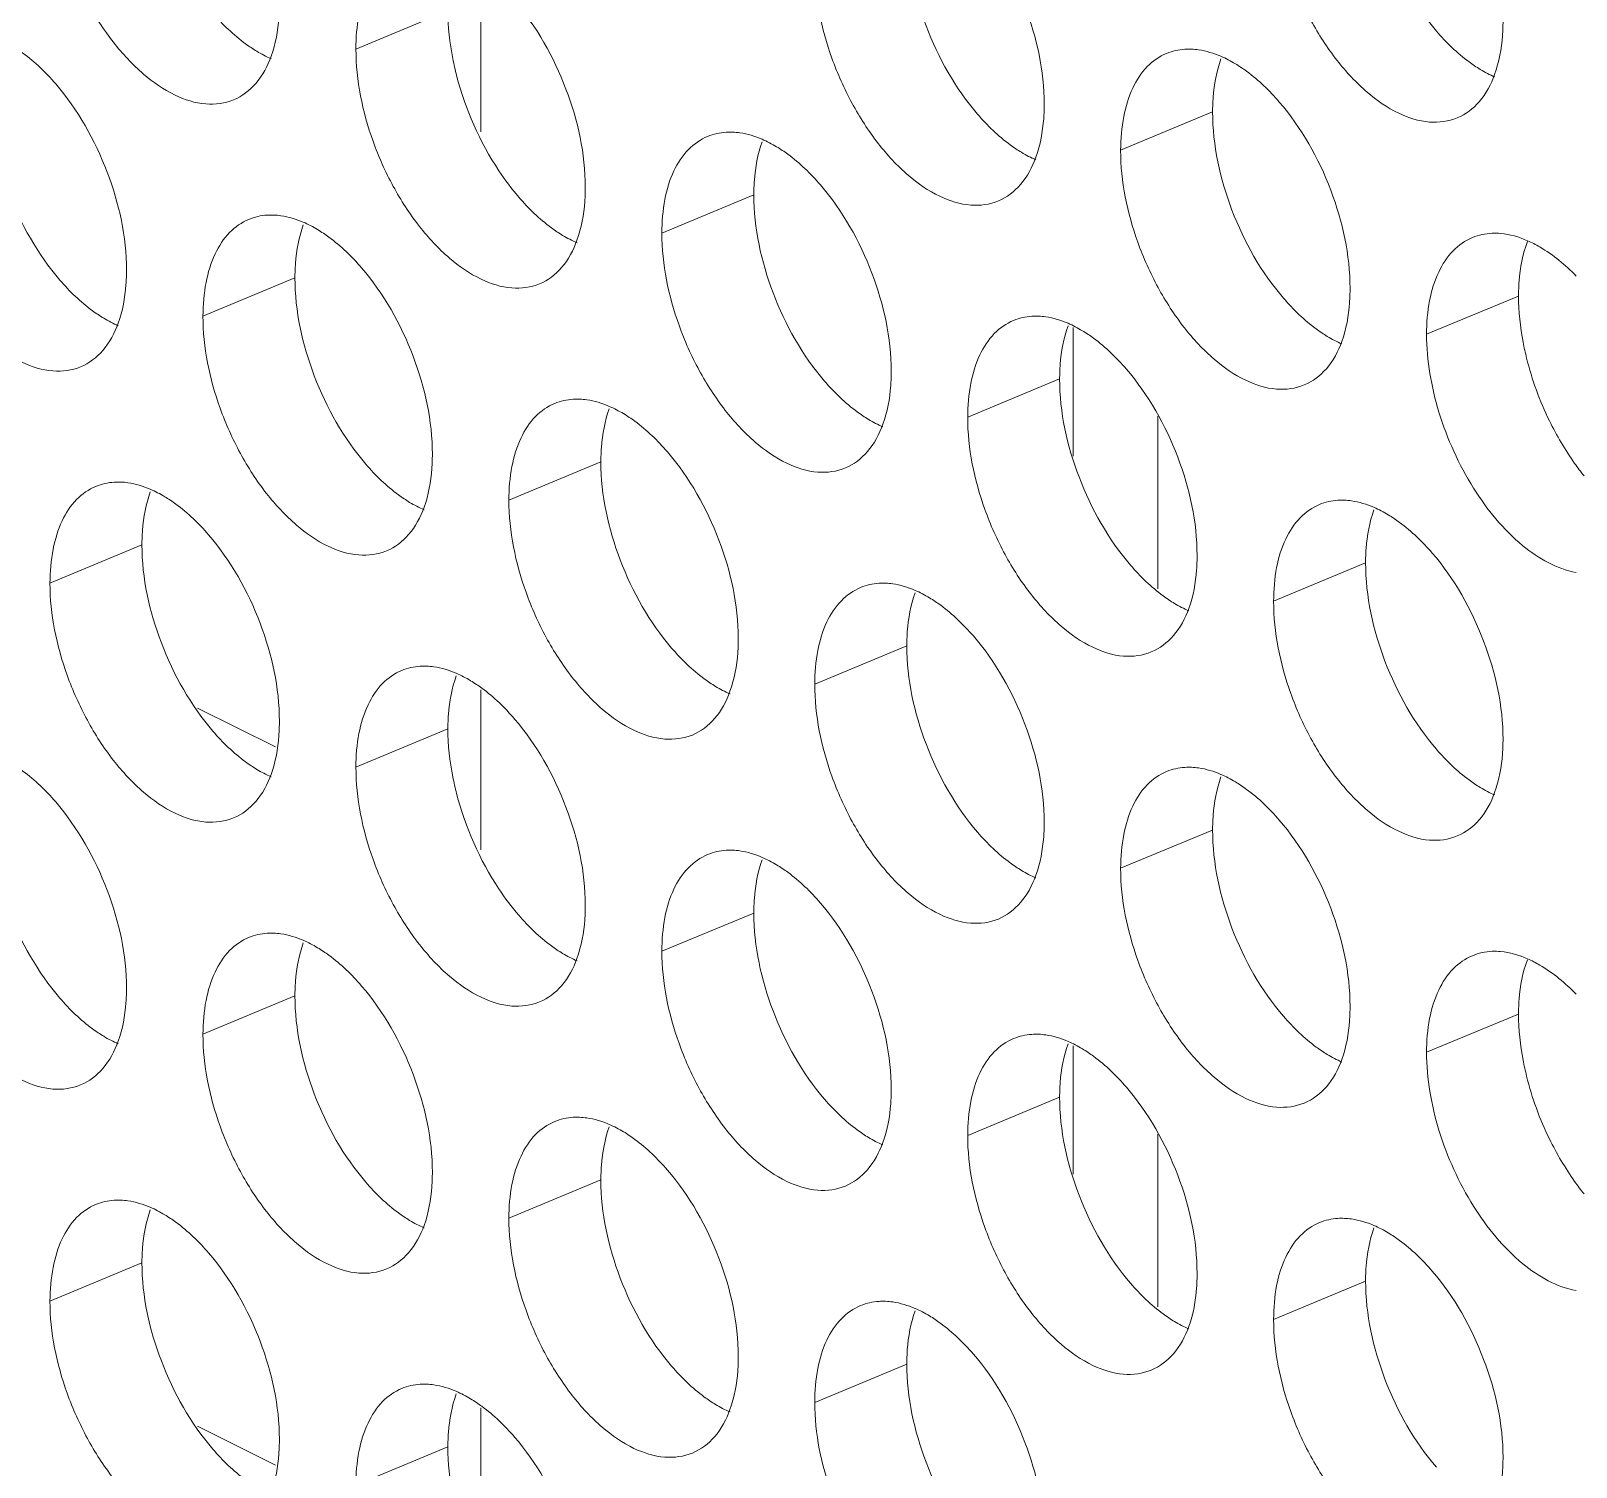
# Model space of a CAD drawing. Header units: millimetres. Extents: x 0 to 2524, y 0 to 1785.
# Drawn here: x 1798.18 to 1808.52, y 850.72 to 860.32 of the extents above; entities that cross this region are included whole.
import ezdxf

# ---------------------------------------------------------------- set-up
doc = ezdxf.new("R2010")
doc.units = ezdxf.units.MM
doc.header["$LTSCALE"] = 0.1
doc.layers.add('标注', color=251, linetype='Continuous', lineweight=9)

msp = doc.modelspace()

# ---------------------------------------------------------------- linework, layer by layer
at = {"layer": '标注'}
for p, q in [((1801.194, 859.65), (1801.194, 860.721)), ((1800.973, 860.459), (1800.358, 860.203)), ((1806.087, 859.783), (1805.472, 859.527)), ((1803.019, 859.228), (1802.404, 858.973)), ((1799.95, 858.674), (1799.335, 858.418)), ((1808.133, 858.552), (1807.518, 858.297)), ((1805.154, 857.483), (1805.154, 858.341)), ((1805.064, 857.998), (1804.449, 857.742)), ((1805.72, 857.749), (1805.72, 856.595)), ((1801.996, 857.444), (1801.381, 857.188)), ((1798.927, 856.889), (1798.312, 856.633)), ((1807.11, 856.768), (1806.495, 856.512)), ((1804.042, 856.213), (1803.426, 855.957)), ((1801.194, 854.85), (1801.194, 855.921)), ((1799.819, 855.538), (1799.299, 855.797)), ((1800.973, 855.659), (1800.358, 855.403)), ((1806.087, 854.983), (1805.472, 854.727)), ((1803.019, 854.428), (1802.404, 854.173)), ((1799.95, 853.874), (1799.335, 853.618)), ((1808.133, 853.752), (1807.518, 853.497)), ((1805.154, 852.683), (1805.154, 853.541)), ((1805.064, 853.198), (1804.449, 852.942)), ((1805.72, 852.949), (1805.72, 851.795)), ((1801.996, 852.644), (1801.381, 852.388)), ((1798.927, 852.089), (1798.312, 851.833)), ((1807.11, 851.968), (1806.495, 851.712)), ((1804.042, 851.413), (1803.426, 851.157)), ((1801.194, 850.05), (1801.194, 851.121)), ((1799.819, 850.738), (1799.299, 850.997)), ((1800.973, 850.859), (1800.358, 850.603))]:
    msp.add_line(p, q, dxfattribs=at)
for centre in [(1810.248, 858.652), (1810.248, 853.852)]:
    msp.add_arc(centre, 2.125, 194.0297, 206.073, dxfattribs=at)
for points, knots in [([(1807.584, 860.323), (1807.435, 860.495), (1807.21, 860.895), (1807.11, 861.345), (1807.11, 861.568)], [0, 0, 0, 0, 0.505546, 1, 1, 1, 1]), ([(1799.54, 859.864), (1799.482, 859.84), (1799.343, 859.822), (1799.131, 859.891), (1798.921, 860.037), (1798.724, 860.25), (1798.553, 860.516), (1798.379, 860.904), (1798.312, 861.225), (1798.312, 861.433)], [0, 0, 0, 0, 0.08419, 0.180629, 0.294901, 0.426206, 0.569756, 0.71848, 1, 1, 1, 1]), ([(1807.723, 859.743), (1807.665, 859.719), (1807.526, 859.701), (1807.314, 859.77), (1807.104, 859.916), (1806.907, 860.129), (1806.735, 860.394), (1806.562, 860.783), (1806.495, 861.103), (1806.495, 861.312)], [0, 0, 0, 0, 0.08419, 0.180629, 0.294901, 0.426206, 0.569756, 0.71848, 1, 1, 1, 1]), ([(1804.487, 861.08), (1804.636, 860.907), (1804.861, 860.507), (1804.961, 860.057), (1804.961, 859.835)], [0, 0, 0, 0, 0.505546, 1, 1, 1, 1]), ([(1804.515, 859.768), (1804.367, 859.941), (1804.141, 860.341), (1804.042, 860.791), (1804.042, 861.013)], [0, 0, 0, 0, 0.505546, 1, 1, 1, 1]), ([(1800.358, 860.203), (1800.358, 860.279), (1800.369, 860.421), (1800.427, 860.614), (1800.524, 860.765), (1800.616, 860.83), (1800.664, 860.85)], [0, 0, 0, 0, 0.300633, 0.564844, 0.793499, 1, 1, 1, 1]), ([(1804.654, 859.188), (1804.596, 859.164), (1804.458, 859.146), (1804.245, 859.215), (1804.035, 859.361), (1803.838, 859.574), (1803.667, 859.84), (1803.493, 860.229), (1803.426, 860.549), (1803.426, 860.757)], [0, 0, 0, 0, 0.08419, 0.180629, 0.294901, 0.426206, 0.569756, 0.71848, 1, 1, 1, 1]), ([(1799.846, 860.511), (1799.846, 860.478), (1799.842, 860.358), (1799.821, 860.238), (1799.791, 860.155)], [0, 0, 0, 0, 0.269025, 1, 1, 1, 1]), ([(1801.031, 860.026), (1801.022, 860.063), (1800.99, 860.205), (1800.973, 860.351), (1800.973, 860.459)], [0, 0, 0, 0, 0.261395, 1, 1, 1, 1]), ([(1801.419, 860.525), (1801.567, 860.353), (1801.792, 859.953), (1801.892, 859.503), (1801.892, 859.28)], [0, 0, 0, 0, 0.505546, 1, 1, 1, 1]), ([(1799.695, 860.188), (1799.669, 860.204), (1799.561, 860.277), (1799.466, 860.368), (1799.401, 860.444)], [0, 0, 0, 0, 0.231736, 1, 1, 1, 1]), ([(1808.029, 860.389), (1808.029, 860.357), (1808.025, 860.237), (1808.003, 860.117), (1807.973, 860.034)], [0, 0, 0, 0, 0.269025, 1, 1, 1, 1]), ([(1807.877, 860.067), (1807.851, 860.083), (1807.743, 860.155), (1807.649, 860.247), (1807.584, 860.323)], [0, 0, 0, 0, 0.231736, 1, 1, 1, 1]), ([(1798.057, 860.226), (1798.082, 860.211), (1798.19, 860.138), (1798.285, 860.047), (1798.35, 859.971)], [0, 0, 0, 0, 0.231736, 1, 1, 1, 1]), ([(1799.791, 860.155), (1799.767, 860.09), (1799.705, 859.971), (1799.596, 859.887), (1799.54, 859.864)], [0, 0, 0, 0, 0.533077, 1, 1, 1, 1]), ([(1801.586, 858.634), (1801.528, 858.61), (1801.389, 858.592), (1801.177, 858.661), (1800.967, 858.807), (1800.77, 859.02), (1800.598, 859.285), (1800.425, 859.674), (1800.358, 859.994), (1800.358, 860.203)], [0, 0, 0, 0, 0.08419, 0.180629, 0.294901, 0.426206, 0.569756, 0.71848, 1, 1, 1, 1]), ([(1805.472, 859.527), (1805.472, 859.603), (1805.484, 859.745), (1805.541, 859.938), (1805.638, 860.089), (1805.731, 860.154), (1805.779, 860.174)], [0, 0, 0, 0, 0.300633, 0.564844, 0.793499, 1, 1, 1, 1]), ([(1805.779, 860.174), (1805.818, 860.19), (1805.874, 860.202), (1805.931, 860.203), (1805.946, 860.202)], [0, 0, 0, 0, 0.741995, 1, 1, 1, 1]), ([(1805.946, 860.202), (1805.962, 860.202), (1806.029, 860.195), (1806.095, 860.175), (1806.143, 860.155)], [0, 0, 0, 0, 0.236225, 1, 1, 1, 1]), ([(1806.087, 859.783), (1806.087, 859.815), (1806.092, 859.935), (1806.113, 860.055), (1806.143, 860.138)], [0, 0, 0, 0, 0.269025, 1, 1, 1, 1]), ([(1806.239, 860.105), (1806.265, 860.089), (1806.373, 860.017), (1806.468, 859.925), (1806.533, 859.849)], [0, 0, 0, 0, 0.231736, 1, 1, 1, 1]), ([(1798.35, 859.971), (1798.498, 859.798), (1798.724, 859.398), (1798.824, 858.948), (1798.824, 858.726)], [0, 0, 0, 0, 0.505546, 1, 1, 1, 1]), ([(1801.447, 859.214), (1801.399, 859.269), (1801.216, 859.515), (1801.089, 859.801), (1801.031, 860.026)], [0, 0, 0, 0, 0.24034, 1, 1, 1, 1]), ([(1807.973, 860.034), (1807.95, 859.968), (1807.888, 859.849), (1807.779, 859.766), (1807.723, 859.743)], [0, 0, 0, 0, 0.533077, 1, 1, 1, 1]), ([(1798.378, 858.659), (1798.23, 858.832), (1798.004, 859.232), (1797.905, 859.682), (1797.905, 859.904)], [0, 0, 0, 0, 0.505546, 1, 1, 1, 1]), ([(1806.533, 859.849), (1806.681, 859.677), (1806.907, 859.277), (1807.006, 858.827), (1807.006, 858.604)], [0, 0, 0, 0, 0.505546, 1, 1, 1, 1]), ([(1804.809, 859.513), (1804.783, 859.528), (1804.675, 859.601), (1804.58, 859.692), (1804.515, 859.768)], [0, 0, 0, 0, 0.231736, 1, 1, 1, 1]), ([(1804.961, 859.835), (1804.961, 859.802), (1804.956, 859.682), (1804.935, 859.562), (1804.905, 859.48)], [0, 0, 0, 0, 0.269025, 1, 1, 1, 1]), ([(1806.561, 858.538), (1806.412, 858.71), (1806.187, 859.11), (1806.087, 859.56), (1806.087, 859.783)], [0, 0, 0, 0, 0.505546, 1, 1, 1, 1]), ([(1798.517, 858.079), (1798.459, 858.055), (1798.321, 858.037), (1798.108, 858.106), (1797.898, 858.253), (1797.701, 858.466), (1797.53, 858.731), (1797.356, 859.12), (1797.289, 859.44), (1797.289, 859.649)], [0, 0, 0, 0, 0.08419, 0.180629, 0.294901, 0.426206, 0.569756, 0.71848, 1, 1, 1, 1]), ([(1802.71, 859.619), (1802.749, 859.635), (1802.806, 859.648), (1802.862, 859.649), (1802.877, 859.648)], [0, 0, 0, 0, 0.741995, 1, 1, 1, 1]), ([(1802.877, 859.648), (1802.893, 859.647), (1802.961, 859.641), (1803.027, 859.621), (1803.074, 859.6)], [0, 0, 0, 0, 0.236225, 1, 1, 1, 1]), ([(1802.404, 858.973), (1802.404, 859.048), (1802.415, 859.191), (1802.472, 859.384), (1802.57, 859.534), (1802.662, 859.599), (1802.71, 859.619)], [0, 0, 0, 0, 0.300633, 0.564844, 0.793499, 1, 1, 1, 1]), ([(1803.019, 859.228), (1803.019, 859.261), (1803.023, 859.381), (1803.045, 859.501), (1803.074, 859.584)], [0, 0, 0, 0, 0.269025, 1, 1, 1, 1]), ([(1803.171, 859.55), (1803.197, 859.535), (1803.305, 859.462), (1803.399, 859.371), (1803.464, 859.295)], [0, 0, 0, 0, 0.231736, 1, 1, 1, 1]), ([(1804.905, 859.48), (1804.881, 859.414), (1804.819, 859.295), (1804.711, 859.212), (1804.654, 859.188)], [0, 0, 0, 0, 0.533077, 1, 1, 1, 1]), ([(1806.7, 857.958), (1806.642, 857.934), (1806.503, 857.916), (1806.291, 857.985), (1806.081, 858.131), (1805.884, 858.344), (1805.713, 858.609), (1805.539, 858.998), (1805.472, 859.318), (1805.472, 859.527)], [0, 0, 0, 0, 0.08419, 0.180629, 0.294901, 0.426206, 0.569756, 0.71848, 1, 1, 1, 1]), ([(1801.892, 859.28), (1801.892, 859.248), (1801.888, 859.128), (1801.866, 859.008), (1801.836, 858.925)], [0, 0, 0, 0, 0.269025, 1, 1, 1, 1]), ([(1803.492, 857.983), (1803.344, 858.156), (1803.118, 858.556), (1803.019, 859.006), (1803.019, 859.228)], [0, 0, 0, 0, 0.505546, 1, 1, 1, 1]), ([(1803.464, 859.295), (1803.613, 859.122), (1803.838, 858.722), (1803.938, 858.272), (1803.938, 858.05)], [0, 0, 0, 0, 0.505546, 1, 1, 1, 1]), ([(1801.74, 858.958), (1801.714, 858.974), (1801.606, 859.046), (1801.512, 859.138), (1801.447, 859.214)], [0, 0, 0, 0, 0.231736, 1, 1, 1, 1]), ([(1799.335, 858.418), (1799.335, 858.494), (1799.347, 858.636), (1799.404, 858.829), (1799.501, 858.98), (1799.594, 859.045), (1799.642, 859.065)], [0, 0, 0, 0, 0.300633, 0.564844, 0.793499, 1, 1, 1, 1]), ([(1799.642, 859.065), (1799.681, 859.081), (1799.737, 859.094), (1799.794, 859.094), (1799.809, 859.093)], [0, 0, 0, 0, 0.741995, 1, 1, 1, 1]), ([(1799.809, 859.093), (1799.825, 859.093), (1799.892, 859.086), (1799.958, 859.066), (1800.006, 859.046)], [0, 0, 0, 0, 0.236225, 1, 1, 1, 1]), ([(1799.95, 858.674), (1799.95, 858.706), (1799.955, 858.826), (1799.976, 858.946), (1800.006, 859.029)], [0, 0, 0, 0, 0.269025, 1, 1, 1, 1]), ([(1800.102, 858.996), (1800.128, 858.98), (1800.236, 858.908), (1800.331, 858.816), (1800.396, 858.74)], [0, 0, 0, 0, 0.231736, 1, 1, 1, 1]), ([(1801.836, 858.925), (1801.813, 858.859), (1801.751, 858.74), (1801.642, 858.657), (1801.586, 858.634)], [0, 0, 0, 0, 0.533077, 1, 1, 1, 1]), ([(1803.631, 857.403), (1803.574, 857.379), (1803.435, 857.361), (1803.222, 857.43), (1803.012, 857.577), (1802.815, 857.79), (1802.644, 858.055), (1802.471, 858.444), (1802.404, 858.764), (1802.404, 858.973)], [0, 0, 0, 0, 0.08419, 0.180629, 0.294901, 0.426206, 0.569756, 0.71848, 1, 1, 1, 1]), ([(1807.518, 858.297), (1807.518, 858.372), (1807.529, 858.515), (1807.587, 858.708), (1807.684, 858.858), (1807.776, 858.923), (1807.824, 858.943)], [0, 0, 0, 0, 0.300719, 0.564842, 0.793477, 1, 1, 1, 1]), ([(1807.956, 858.972), (1807.975, 858.973), (1808.056, 858.971), (1808.136, 858.947), (1808.193, 858.922)], [0, 0, 0, 0, 0.234203, 1, 1, 1, 1]), ([(1807.956, 858.972), (1807.975, 858.973), (1808.056, 858.971), (1808.136, 858.947), (1808.193, 858.922)], [0, 0, 0, 0, 0.234203, 1, 1, 1, 1]), ([(1808.133, 858.552), (1808.133, 858.586), (1808.137, 858.708), (1808.16, 858.832), (1808.192, 858.916)], [0, 0, 0, 0, 0.269773, 1, 1, 1, 1]), ([(1808.193, 858.922), (1808.221, 858.91), (1808.341, 858.848), (1808.446, 858.76), (1808.518, 858.686)], [0, 0, 0, 0, 0.228039, 1, 1, 1, 1]), ([(1798.824, 858.726), (1798.824, 858.693), (1798.819, 858.573), (1798.798, 858.453), (1798.768, 858.371)], [0, 0, 0, 0, 0.269025, 1, 1, 1, 1]), ([(1800.396, 858.74), (1800.544, 858.568), (1800.77, 858.168), (1800.869, 857.718), (1800.869, 857.495)], [0, 0, 0, 0, 0.505546, 1, 1, 1, 1]), ([(1798.672, 858.404), (1798.646, 858.419), (1798.538, 858.492), (1798.443, 858.584), (1798.378, 858.659)], [0, 0, 0, 0, 0.231736, 1, 1, 1, 1]), ([(1800.424, 857.429), (1800.275, 857.602), (1800.05, 858.002), (1799.95, 858.451), (1799.95, 858.674)], [0, 0, 0, 0, 0.505546, 1, 1, 1, 1]), ([(1807.006, 858.604), (1807.006, 858.572), (1807.002, 858.452), (1806.981, 858.332), (1806.951, 858.249)], [0, 0, 0, 0, 0.269025, 1, 1, 1, 1]), ([(1806.854, 858.282), (1806.829, 858.298), (1806.721, 858.37), (1806.626, 858.462), (1806.561, 858.538)], [0, 0, 0, 0, 0.231736, 1, 1, 1, 1]), ([(1808.187, 858.137), (1808.178, 858.172), (1808.148, 858.309), (1808.133, 858.449), (1808.133, 858.552)], [0, 0, 0, 0, 0.261145, 1, 1, 1, 1]), ([(1800.563, 856.849), (1800.505, 856.825), (1800.366, 856.807), (1800.154, 856.876), (1799.944, 857.022), (1799.747, 857.235), (1799.576, 857.5), (1799.402, 857.889), (1799.335, 858.209), (1799.335, 858.418)], [0, 0, 0, 0, 0.08419, 0.180629, 0.294901, 0.426206, 0.569756, 0.71848, 1, 1, 1, 1]), ([(1804.756, 858.389), (1804.795, 858.405), (1804.851, 858.418), (1804.908, 858.418), (1804.923, 858.418)], [0, 0, 0, 0, 0.741995, 1, 1, 1, 1]), ([(1804.923, 858.418), (1804.939, 858.417), (1805.006, 858.411), (1805.072, 858.39), (1805.12, 858.37)], [0, 0, 0, 0, 0.236225, 1, 1, 1, 1]), ([(1798.768, 858.371), (1798.744, 858.305), (1798.682, 858.186), (1798.574, 858.103), (1798.517, 858.079)], [0, 0, 0, 0, 0.533077, 1, 1, 1, 1]), ([(1804.449, 857.742), (1804.449, 857.818), (1804.461, 857.96), (1804.518, 858.154), (1804.615, 858.304), (1804.708, 858.369), (1804.756, 858.389)], [0, 0, 0, 0, 0.300633, 0.564844, 0.793499, 1, 1, 1, 1]), ([(1805.064, 857.998), (1805.064, 858.03), (1805.069, 858.15), (1805.09, 858.271), (1805.12, 858.353)], [0, 0, 0, 0, 0.269025, 1, 1, 1, 1]), ([(1805.216, 858.32), (1805.242, 858.305), (1805.35, 858.232), (1805.445, 858.14), (1805.51, 858.064)], [0, 0, 0, 0, 0.231736, 1, 1, 1, 1]), ([(1808.518, 856.705), (1808.387, 856.727), (1808.113, 856.888), (1807.804, 857.271), (1807.582, 857.759), (1807.518, 858.121), (1807.518, 858.297)], [0, 0, 0, 0, 0.200223, 0.454809, 0.735097, 1, 1, 1, 1]), ([(1806.951, 858.249), (1806.927, 858.183), (1806.865, 858.064), (1806.756, 857.981), (1806.7, 857.958)], [0, 0, 0, 0, 0.533077, 1, 1, 1, 1]), ([(1803.786, 857.728), (1803.76, 857.743), (1803.652, 857.816), (1803.557, 857.908), (1803.492, 857.983)], [0, 0, 0, 0, 0.231736, 1, 1, 1, 1]), ([(1803.938, 858.05), (1803.938, 858.018), (1803.934, 857.898), (1803.912, 857.777), (1803.882, 857.695)], [0, 0, 0, 0, 0.269025, 1, 1, 1, 1]), ([(1805.538, 856.753), (1805.39, 856.926), (1805.164, 857.326), (1805.064, 857.775), (1805.064, 857.998)], [0, 0, 0, 0, 0.505546, 1, 1, 1, 1]), ([(1805.51, 858.064), (1805.658, 857.892), (1805.884, 857.492), (1805.983, 857.042), (1805.983, 856.819)], [0, 0, 0, 0, 0.505546, 1, 1, 1, 1]), ([(1801.381, 857.188), (1801.381, 857.263), (1801.392, 857.406), (1801.45, 857.599), (1801.547, 857.75), (1801.639, 857.815), (1801.687, 857.834)], [0, 0, 0, 0, 0.300633, 0.564844, 0.793499, 1, 1, 1, 1]), ([(1801.687, 857.834), (1801.726, 857.851), (1801.783, 857.863), (1801.84, 857.864), (1801.854, 857.863)], [0, 0, 0, 0, 0.741995, 1, 1, 1, 1]), ([(1801.854, 857.863), (1801.87, 857.862), (1801.938, 857.856), (1802.004, 857.836), (1802.051, 857.815)], [0, 0, 0, 0, 0.236225, 1, 1, 1, 1]), ([(1801.996, 857.444), (1801.996, 857.476), (1802, 857.596), (1802.022, 857.716), (1802.052, 857.799)], [0, 0, 0, 0, 0.269025, 1, 1, 1, 1]), ([(1802.148, 857.766), (1802.174, 857.75), (1802.282, 857.677), (1802.376, 857.586), (1802.441, 857.51)], [0, 0, 0, 0, 0.231736, 1, 1, 1, 1]), ([(1803.882, 857.695), (1803.858, 857.629), (1803.796, 857.51), (1803.688, 857.427), (1803.631, 857.403)], [0, 0, 0, 0, 0.533077, 1, 1, 1, 1]), ([(1805.677, 856.173), (1805.619, 856.149), (1805.48, 856.131), (1805.268, 856.2), (1805.058, 856.346), (1804.861, 856.559), (1804.69, 856.824), (1804.516, 857.213), (1804.449, 857.534), (1804.449, 857.742)], [0, 0, 0, 0, 0.08419, 0.180629, 0.294901, 0.426206, 0.569756, 0.71848, 1, 1, 1, 1]), ([(1808.571, 857.35), (1808.549, 857.377), (1808.462, 857.493), (1808.388, 857.619), (1808.34, 857.718)], [0, 0, 0, 0, 0.242274, 1, 1, 1, 1]), ([(1800.869, 857.495), (1800.869, 857.463), (1800.865, 857.343), (1800.844, 857.223), (1800.814, 857.14)], [0, 0, 0, 0, 0.269025, 1, 1, 1, 1]), ([(1802.441, 857.51), (1802.59, 857.337), (1802.815, 856.937), (1802.915, 856.488), (1802.915, 856.265)], [0, 0, 0, 0, 0.505546, 1, 1, 1, 1]), ([(1800.717, 857.173), (1800.692, 857.189), (1800.583, 857.262), (1800.489, 857.353), (1800.424, 857.429)], [0, 0, 0, 0, 0.231736, 1, 1, 1, 1]), ([(1802.469, 856.199), (1802.321, 856.371), (1802.096, 856.771), (1801.996, 857.221), (1801.996, 857.444)], [0, 0, 0, 0, 0.505546, 1, 1, 1, 1]), ([(1798.312, 856.633), (1798.312, 856.709), (1798.324, 856.852), (1798.381, 857.045), (1798.478, 857.195), (1798.571, 857.26), (1798.619, 857.28)], [0, 0, 0, 0, 0.300633, 0.564844, 0.793499, 1, 1, 1, 1]), ([(1798.619, 857.28), (1798.658, 857.296), (1798.714, 857.309), (1798.771, 857.309), (1798.786, 857.309)], [0, 0, 0, 0, 0.741995, 1, 1, 1, 1]), ([(1798.786, 857.309), (1798.802, 857.308), (1798.869, 857.302), (1798.935, 857.281), (1798.983, 857.261)], [0, 0, 0, 0, 0.236225, 1, 1, 1, 1]), ([(1798.927, 856.889), (1798.927, 856.921), (1798.932, 857.041), (1798.953, 857.162), (1798.983, 857.244)], [0, 0, 0, 0, 0.269025, 1, 1, 1, 1]), ([(1799.079, 857.211), (1799.105, 857.196), (1799.213, 857.123), (1799.308, 857.031), (1799.373, 856.956)], [0, 0, 0, 0, 0.231736, 1, 1, 1, 1]), ([(1802.608, 855.618), (1802.551, 855.595), (1802.412, 855.577), (1802.2, 855.645), (1801.989, 855.792), (1801.792, 856.005), (1801.621, 856.27), (1801.448, 856.659), (1801.381, 856.979), (1801.381, 857.188)], [0, 0, 0, 0, 0.08419, 0.180629, 0.294901, 0.426206, 0.569756, 0.71848, 1, 1, 1, 1]), ([(1806.495, 856.512), (1806.495, 856.588), (1806.506, 856.73), (1806.564, 856.923), (1806.661, 857.074), (1806.754, 857.139), (1806.801, 857.159)], [0, 0, 0, 0, 0.300633, 0.564844, 0.793499, 1, 1, 1, 1]), ([(1806.801, 857.159), (1806.84, 857.175), (1806.897, 857.187), (1806.954, 857.188), (1806.968, 857.187)], [0, 0, 0, 0, 0.741995, 1, 1, 1, 1]), ([(1806.968, 857.187), (1806.984, 857.187), (1807.052, 857.18), (1807.118, 857.16), (1807.165, 857.14)], [0, 0, 0, 0, 0.236225, 1, 1, 1, 1]), ([(1800.814, 857.14), (1800.79, 857.075), (1800.728, 856.955), (1800.619, 856.872), (1800.563, 856.849)], [0, 0, 0, 0, 0.533077, 1, 1, 1, 1]), ([(1807.11, 856.768), (1807.11, 856.8), (1807.114, 856.92), (1807.136, 857.04), (1807.166, 857.123)], [0, 0, 0, 0, 0.269025, 1, 1, 1, 1]), ([(1807.262, 857.09), (1807.288, 857.074), (1807.396, 857.001), (1807.49, 856.91), (1807.556, 856.834)], [0, 0, 0, 0, 0.231736, 1, 1, 1, 1]), ([(1799.373, 856.956), (1799.521, 856.783), (1799.747, 856.383), (1799.846, 855.933), (1799.846, 855.711)], [0, 0, 0, 0, 0.505546, 1, 1, 1, 1]), ([(1799.401, 855.644), (1799.253, 855.817), (1799.027, 856.217), (1798.927, 856.666), (1798.927, 856.889)], [0, 0, 0, 0, 0.505546, 1, 1, 1, 1]), ([(1805.832, 856.497), (1805.806, 856.513), (1805.698, 856.586), (1805.603, 856.677), (1805.538, 856.753)], [0, 0, 0, 0, 0.231736, 1, 1, 1, 1]), ([(1805.983, 856.819), (1805.983, 856.787), (1805.979, 856.667), (1805.958, 856.547), (1805.928, 856.464)], [0, 0, 0, 0, 0.269025, 1, 1, 1, 1]), ([(1807.584, 855.523), (1807.435, 855.695), (1807.21, 856.095), (1807.11, 856.545), (1807.11, 856.768)], [0, 0, 0, 0, 0.505546, 1, 1, 1, 1]), ([(1807.556, 856.834), (1807.704, 856.662), (1807.929, 856.261), (1808.029, 855.812), (1808.029, 855.589)], [0, 0, 0, 0, 0.505546, 1, 1, 1, 1]), ([(1799.54, 855.064), (1799.482, 855.04), (1799.343, 855.022), (1799.131, 855.091), (1798.921, 855.237), (1798.724, 855.45), (1798.553, 855.716), (1798.379, 856.104), (1798.312, 856.425), (1798.312, 856.633)], [0, 0, 0, 0, 0.08419, 0.180629, 0.294901, 0.426206, 0.569756, 0.71848, 1, 1, 1, 1]), ([(1803.426, 855.957), (1803.426, 856.033), (1803.438, 856.176), (1803.495, 856.369), (1803.592, 856.519), (1803.685, 856.584), (1803.733, 856.604)], [0, 0, 0, 0, 0.300633, 0.564844, 0.793499, 1, 1, 1, 1]), ([(1803.733, 856.604), (1803.772, 856.62), (1803.829, 856.633), (1803.885, 856.633), (1803.9, 856.633)], [0, 0, 0, 0, 0.741995, 1, 1, 1, 1]), ([(1803.9, 856.633), (1803.916, 856.632), (1803.984, 856.626), (1804.049, 856.605), (1804.097, 856.585)], [0, 0, 0, 0, 0.236225, 1, 1, 1, 1]), ([(1804.042, 856.213), (1804.042, 856.245), (1804.046, 856.365), (1804.067, 856.486), (1804.097, 856.568)], [0, 0, 0, 0, 0.269025, 1, 1, 1, 1]), ([(1804.194, 856.535), (1804.219, 856.52), (1804.327, 856.447), (1804.422, 856.355), (1804.487, 856.28)], [0, 0, 0, 0, 0.231736, 1, 1, 1, 1]), ([(1805.928, 856.464), (1805.904, 856.399), (1805.842, 856.28), (1805.733, 856.196), (1805.677, 856.173)], [0, 0, 0, 0, 0.533077, 1, 1, 1, 1]), ([(1807.723, 854.943), (1807.665, 854.919), (1807.526, 854.901), (1807.314, 854.97), (1807.104, 855.116), (1806.907, 855.329), (1806.735, 855.594), (1806.562, 855.983), (1806.495, 856.303), (1806.495, 856.512)], [0, 0, 0, 0, 0.08419, 0.180629, 0.294901, 0.426206, 0.569756, 0.71848, 1, 1, 1, 1]), ([(1802.915, 856.265), (1802.915, 856.233), (1802.911, 856.113), (1802.889, 855.992), (1802.859, 855.91)], [0, 0, 0, 0, 0.269025, 1, 1, 1, 1]), ([(1804.487, 856.28), (1804.636, 856.107), (1804.861, 855.707), (1804.961, 855.257), (1804.961, 855.035)], [0, 0, 0, 0, 0.505546, 1, 1, 1, 1]), ([(1802.763, 855.943), (1802.737, 855.958), (1802.629, 856.031), (1802.535, 856.123), (1802.469, 856.199)], [0, 0, 0, 0, 0.231736, 1, 1, 1, 1]), ([(1804.515, 854.968), (1804.367, 855.141), (1804.141, 855.541), (1804.042, 855.991), (1804.042, 856.213)], [0, 0, 0, 0, 0.505546, 1, 1, 1, 1]), ([(1800.358, 855.403), (1800.358, 855.479), (1800.369, 855.621), (1800.427, 855.814), (1800.524, 855.965), (1800.616, 856.03), (1800.664, 856.05)], [0, 0, 0, 0, 0.300633, 0.564844, 0.793499, 1, 1, 1, 1]), ([(1800.664, 856.05), (1800.703, 856.066), (1800.76, 856.078), (1800.817, 856.079), (1800.831, 856.078)], [0, 0, 0, 0, 0.741995, 1, 1, 1, 1]), ([(1800.831, 856.078), (1800.847, 856.078), (1800.915, 856.071), (1800.981, 856.051), (1801.028, 856.031)], [0, 0, 0, 0, 0.236225, 1, 1, 1, 1]), ([(1800.973, 855.659), (1800.973, 855.691), (1800.977, 855.811), (1800.999, 855.931), (1801.029, 856.014)], [0, 0, 0, 0, 0.269025, 1, 1, 1, 1]), ([(1801.125, 855.981), (1801.151, 855.965), (1801.259, 855.893), (1801.353, 855.801), (1801.419, 855.725)], [0, 0, 0, 0, 0.231736, 1, 1, 1, 1]), ([(1804.654, 854.388), (1804.596, 854.364), (1804.458, 854.346), (1804.245, 854.415), (1804.035, 854.561), (1803.838, 854.774), (1803.667, 855.04), (1803.493, 855.429), (1803.426, 855.749), (1803.426, 855.957)], [0, 0, 0, 0, 0.08419, 0.180629, 0.294901, 0.426206, 0.569756, 0.71848, 1, 1, 1, 1]), ([(1802.859, 855.91), (1802.836, 855.844), (1802.773, 855.725), (1802.665, 855.642), (1802.608, 855.618)], [0, 0, 0, 0, 0.533077, 1, 1, 1, 1]), ([(1799.846, 855.711), (1799.846, 855.678), (1799.842, 855.558), (1799.821, 855.438), (1799.791, 855.355)], [0, 0, 0, 0, 0.269025, 1, 1, 1, 1]), ([(1801.419, 855.725), (1801.567, 855.553), (1801.792, 855.153), (1801.892, 854.703), (1801.892, 854.48)], [0, 0, 0, 0, 0.505546, 1, 1, 1, 1]), ([(1799.695, 855.388), (1799.669, 855.404), (1799.561, 855.477), (1799.466, 855.568), (1799.401, 855.644)], [0, 0, 0, 0, 0.231736, 1, 1, 1, 1]), ([(1801.031, 855.226), (1801.022, 855.263), (1800.99, 855.405), (1800.973, 855.551), (1800.973, 855.659)], [0, 0, 0, 0, 0.261395, 1, 1, 1, 1]), ([(1807.877, 855.267), (1807.851, 855.283), (1807.743, 855.355), (1807.649, 855.447), (1807.584, 855.523)], [0, 0, 0, 0, 0.231736, 1, 1, 1, 1]), ([(1808.029, 855.589), (1808.029, 855.557), (1808.025, 855.437), (1808.003, 855.317), (1807.973, 855.234)], [0, 0, 0, 0, 0.269025, 1, 1, 1, 1]), ([(1798.057, 855.426), (1798.082, 855.411), (1798.19, 855.338), (1798.285, 855.247), (1798.35, 855.171)], [0, 0, 0, 0, 0.231736, 1, 1, 1, 1]), ([(1801.586, 853.834), (1801.528, 853.81), (1801.389, 853.792), (1801.177, 853.861), (1800.967, 854.007), (1800.77, 854.22), (1800.598, 854.485), (1800.425, 854.874), (1800.358, 855.194), (1800.358, 855.403)], [0, 0, 0, 0, 0.08419, 0.180629, 0.294901, 0.426206, 0.569756, 0.71848, 1, 1, 1, 1]), ([(1805.779, 855.374), (1805.818, 855.39), (1805.874, 855.402), (1805.931, 855.403), (1805.946, 855.402)], [0, 0, 0, 0, 0.741995, 1, 1, 1, 1]), ([(1805.946, 855.402), (1805.962, 855.402), (1806.029, 855.395), (1806.095, 855.375), (1806.143, 855.355)], [0, 0, 0, 0, 0.236225, 1, 1, 1, 1]), ([(1799.791, 855.355), (1799.767, 855.29), (1799.705, 855.171), (1799.596, 855.087), (1799.54, 855.064)], [0, 0, 0, 0, 0.533077, 1, 1, 1, 1]), ([(1805.472, 854.727), (1805.472, 854.803), (1805.484, 854.945), (1805.541, 855.138), (1805.638, 855.289), (1805.731, 855.354), (1805.779, 855.374)], [0, 0, 0, 0, 0.300633, 0.564844, 0.793499, 1, 1, 1, 1]), ([(1806.087, 854.983), (1806.087, 855.015), (1806.092, 855.135), (1806.113, 855.255), (1806.143, 855.338)], [0, 0, 0, 0, 0.269025, 1, 1, 1, 1]), ([(1806.239, 855.305), (1806.265, 855.289), (1806.373, 855.217), (1806.468, 855.125), (1806.533, 855.049)], [0, 0, 0, 0, 0.231736, 1, 1, 1, 1]), ([(1801.447, 854.414), (1801.399, 854.469), (1801.216, 854.715), (1801.089, 855.001), (1801.031, 855.226)], [0, 0, 0, 0, 0.24034, 1, 1, 1, 1]), ([(1807.973, 855.234), (1807.95, 855.168), (1807.888, 855.049), (1807.779, 854.966), (1807.723, 854.943)], [0, 0, 0, 0, 0.533077, 1, 1, 1, 1]), ([(1798.378, 853.859), (1798.23, 854.032), (1798.004, 854.432), (1797.905, 854.882), (1797.905, 855.104)], [0, 0, 0, 0, 0.505546, 1, 1, 1, 1]), ([(1798.35, 855.171), (1798.498, 854.998), (1798.724, 854.598), (1798.824, 854.148), (1798.824, 853.926)], [0, 0, 0, 0, 0.505546, 1, 1, 1, 1]), ([(1804.961, 855.035), (1804.961, 855.002), (1804.956, 854.882), (1804.935, 854.762), (1804.905, 854.68)], [0, 0, 0, 0, 0.269025, 1, 1, 1, 1]), ([(1806.561, 853.738), (1806.412, 853.91), (1806.187, 854.31), (1806.087, 854.76), (1806.087, 854.983)], [0, 0, 0, 0, 0.505546, 1, 1, 1, 1]), ([(1806.533, 855.049), (1806.681, 854.877), (1806.907, 854.477), (1807.006, 854.027), (1807.006, 853.804)], [0, 0, 0, 0, 0.505546, 1, 1, 1, 1]), ([(1804.809, 854.713), (1804.783, 854.728), (1804.675, 854.801), (1804.58, 854.892), (1804.515, 854.968)], [0, 0, 0, 0, 0.231736, 1, 1, 1, 1]), ([(1798.517, 853.279), (1798.459, 853.255), (1798.321, 853.237), (1798.108, 853.306), (1797.898, 853.453), (1797.701, 853.666), (1797.53, 853.931), (1797.356, 854.32), (1797.289, 854.64), (1797.289, 854.849)], [0, 0, 0, 0, 0.08419, 0.180629, 0.294901, 0.426206, 0.569756, 0.71848, 1, 1, 1, 1]), ([(1802.404, 854.173), (1802.404, 854.248), (1802.415, 854.391), (1802.472, 854.584), (1802.57, 854.734), (1802.662, 854.799), (1802.71, 854.819)], [0, 0, 0, 0, 0.300633, 0.564844, 0.793499, 1, 1, 1, 1]), ([(1802.71, 854.819), (1802.749, 854.835), (1802.806, 854.848), (1802.862, 854.849), (1802.877, 854.848)], [0, 0, 0, 0, 0.741995, 1, 1, 1, 1]), ([(1802.877, 854.848), (1802.893, 854.847), (1802.961, 854.841), (1803.027, 854.821), (1803.074, 854.8)], [0, 0, 0, 0, 0.236225, 1, 1, 1, 1]), ([(1803.019, 854.428), (1803.019, 854.461), (1803.023, 854.581), (1803.045, 854.701), (1803.074, 854.784)], [0, 0, 0, 0, 0.269025, 1, 1, 1, 1]), ([(1803.171, 854.75), (1803.197, 854.735), (1803.305, 854.662), (1803.399, 854.571), (1803.464, 854.495)], [0, 0, 0, 0, 0.231736, 1, 1, 1, 1]), ([(1804.905, 854.68), (1804.881, 854.614), (1804.819, 854.495), (1804.711, 854.412), (1804.654, 854.388)], [0, 0, 0, 0, 0.533077, 1, 1, 1, 1]), ([(1806.7, 853.158), (1806.642, 853.134), (1806.503, 853.116), (1806.291, 853.185), (1806.081, 853.331), (1805.884, 853.544), (1805.713, 853.809), (1805.539, 854.198), (1805.472, 854.518), (1805.472, 854.727)], [0, 0, 0, 0, 0.08419, 0.180629, 0.294901, 0.426206, 0.569756, 0.71848, 1, 1, 1, 1]), ([(1801.892, 854.48), (1801.892, 854.448), (1801.888, 854.328), (1801.866, 854.208), (1801.836, 854.125)], [0, 0, 0, 0, 0.269025, 1, 1, 1, 1]), ([(1803.464, 854.495), (1803.613, 854.322), (1803.838, 853.922), (1803.938, 853.472), (1803.938, 853.25)], [0, 0, 0, 0, 0.505546, 1, 1, 1, 1]), ([(1801.74, 854.158), (1801.714, 854.174), (1801.606, 854.246), (1801.512, 854.338), (1801.447, 854.414)], [0, 0, 0, 0, 0.231736, 1, 1, 1, 1]), ([(1803.492, 853.183), (1803.344, 853.356), (1803.118, 853.756), (1803.019, 854.206), (1803.019, 854.428)], [0, 0, 0, 0, 0.505546, 1, 1, 1, 1]), ([(1799.335, 853.618), (1799.335, 853.694), (1799.347, 853.836), (1799.404, 854.029), (1799.501, 854.18), (1799.594, 854.245), (1799.642, 854.265)], [0, 0, 0, 0, 0.300633, 0.564844, 0.793499, 1, 1, 1, 1]), ([(1799.642, 854.265), (1799.681, 854.281), (1799.737, 854.294), (1799.794, 854.294), (1799.809, 854.293)], [0, 0, 0, 0, 0.741995, 1, 1, 1, 1]), ([(1799.809, 854.293), (1799.825, 854.293), (1799.892, 854.286), (1799.958, 854.266), (1800.006, 854.246)], [0, 0, 0, 0, 0.236225, 1, 1, 1, 1]), ([(1799.95, 853.874), (1799.95, 853.906), (1799.955, 854.026), (1799.976, 854.146), (1800.006, 854.229)], [0, 0, 0, 0, 0.269025, 1, 1, 1, 1]), ([(1800.102, 854.196), (1800.128, 854.18), (1800.236, 854.108), (1800.331, 854.016), (1800.396, 853.94)], [0, 0, 0, 0, 0.231736, 1, 1, 1, 1]), ([(1803.631, 852.603), (1803.574, 852.579), (1803.435, 852.561), (1803.222, 852.63), (1803.012, 852.777), (1802.815, 852.99), (1802.644, 853.255), (1802.471, 853.644), (1802.404, 853.964), (1802.404, 854.173)], [0, 0, 0, 0, 0.08419, 0.180629, 0.294901, 0.426206, 0.569756, 0.71848, 1, 1, 1, 1]), ([(1807.956, 854.172), (1807.975, 854.173), (1808.056, 854.171), (1808.136, 854.147), (1808.193, 854.122)], [0, 0, 0, 0, 0.234203, 1, 1, 1, 1]), ([(1807.956, 854.172), (1807.975, 854.173), (1808.056, 854.171), (1808.136, 854.147), (1808.193, 854.122)], [0, 0, 0, 0, 0.234203, 1, 1, 1, 1]), ([(1801.836, 854.125), (1801.813, 854.059), (1801.751, 853.94), (1801.642, 853.857), (1801.586, 853.834)], [0, 0, 0, 0, 0.533077, 1, 1, 1, 1]), ([(1807.518, 853.497), (1807.518, 853.572), (1807.529, 853.715), (1807.587, 853.908), (1807.684, 854.058), (1807.776, 854.123), (1807.824, 854.143)], [0, 0, 0, 0, 0.300719, 0.564842, 0.793477, 1, 1, 1, 1]), ([(1808.133, 853.752), (1808.133, 853.786), (1808.137, 853.908), (1808.16, 854.032), (1808.192, 854.116)], [0, 0, 0, 0, 0.269773, 1, 1, 1, 1]), ([(1808.193, 854.122), (1808.221, 854.11), (1808.341, 854.048), (1808.446, 853.96), (1808.518, 853.886)], [0, 0, 0, 0, 0.228039, 1, 1, 1, 1]), ([(1798.672, 853.604), (1798.646, 853.619), (1798.538, 853.692), (1798.443, 853.784), (1798.378, 853.859)], [0, 0, 0, 0, 0.231736, 1, 1, 1, 1]), ([(1798.824, 853.926), (1798.824, 853.893), (1798.819, 853.773), (1798.798, 853.653), (1798.768, 853.571)], [0, 0, 0, 0, 0.269025, 1, 1, 1, 1]), ([(1800.424, 852.629), (1800.275, 852.802), (1800.05, 853.202), (1799.95, 853.651), (1799.95, 853.874)], [0, 0, 0, 0, 0.505546, 1, 1, 1, 1]), ([(1800.396, 853.94), (1800.544, 853.768), (1800.77, 853.368), (1800.869, 852.918), (1800.869, 852.695)], [0, 0, 0, 0, 0.505546, 1, 1, 1, 1]), ([(1807.006, 853.804), (1807.006, 853.772), (1807.002, 853.652), (1806.981, 853.532), (1806.951, 853.449)], [0, 0, 0, 0, 0.269025, 1, 1, 1, 1]), ([(1808.187, 853.337), (1808.178, 853.372), (1808.148, 853.509), (1808.133, 853.649), (1808.133, 853.752)], [0, 0, 0, 0, 0.261145, 1, 1, 1, 1]), ([(1806.854, 853.482), (1806.829, 853.498), (1806.721, 853.57), (1806.626, 853.662), (1806.561, 853.738)], [0, 0, 0, 0, 0.231736, 1, 1, 1, 1]), ([(1798.768, 853.571), (1798.744, 853.505), (1798.682, 853.386), (1798.574, 853.303), (1798.517, 853.279)], [0, 0, 0, 0, 0.533077, 1, 1, 1, 1]), ([(1800.563, 852.049), (1800.505, 852.025), (1800.366, 852.007), (1800.154, 852.076), (1799.944, 852.222), (1799.747, 852.435), (1799.576, 852.7), (1799.402, 853.089), (1799.335, 853.409), (1799.335, 853.618)], [0, 0, 0, 0, 0.08419, 0.180629, 0.294901, 0.426206, 0.569756, 0.71848, 1, 1, 1, 1]), ([(1804.449, 852.942), (1804.449, 853.018), (1804.461, 853.16), (1804.518, 853.354), (1804.615, 853.504), (1804.708, 853.569), (1804.756, 853.589)], [0, 0, 0, 0, 0.300633, 0.564844, 0.793499, 1, 1, 1, 1]), ([(1804.756, 853.589), (1804.795, 853.605), (1804.851, 853.618), (1804.908, 853.618), (1804.923, 853.618)], [0, 0, 0, 0, 0.741995, 1, 1, 1, 1]), ([(1804.923, 853.618), (1804.939, 853.617), (1805.006, 853.611), (1805.072, 853.59), (1805.12, 853.57)], [0, 0, 0, 0, 0.236225, 1, 1, 1, 1]), ([(1805.064, 853.198), (1805.064, 853.23), (1805.069, 853.35), (1805.09, 853.471), (1805.12, 853.553)], [0, 0, 0, 0, 0.269025, 1, 1, 1, 1]), ([(1805.216, 853.52), (1805.242, 853.505), (1805.35, 853.432), (1805.445, 853.34), (1805.51, 853.264)], [0, 0, 0, 0, 0.231736, 1, 1, 1, 1]), ([(1806.951, 853.449), (1806.927, 853.383), (1806.865, 853.264), (1806.756, 853.181), (1806.7, 853.158)], [0, 0, 0, 0, 0.533077, 1, 1, 1, 1]), ([(1808.518, 851.905), (1808.387, 851.927), (1808.113, 852.088), (1807.804, 852.471), (1807.582, 852.959), (1807.518, 853.321), (1807.518, 853.497)], [0, 0, 0, 0, 0.200223, 0.454809, 0.735097, 1, 1, 1, 1]), ([(1803.938, 853.25), (1803.938, 853.218), (1803.934, 853.098), (1803.912, 852.977), (1803.882, 852.895)], [0, 0, 0, 0, 0.269025, 1, 1, 1, 1]), ([(1805.51, 853.264), (1805.658, 853.092), (1805.884, 852.692), (1805.983, 852.242), (1805.983, 852.019)], [0, 0, 0, 0, 0.505546, 1, 1, 1, 1]), ([(1803.786, 852.928), (1803.76, 852.943), (1803.652, 853.016), (1803.557, 853.108), (1803.492, 853.183)], [0, 0, 0, 0, 0.231736, 1, 1, 1, 1]), ([(1805.538, 851.953), (1805.39, 852.126), (1805.164, 852.526), (1805.064, 852.975), (1805.064, 853.198)], [0, 0, 0, 0, 0.505546, 1, 1, 1, 1]), ([(1801.381, 852.388), (1801.381, 852.463), (1801.392, 852.606), (1801.45, 852.799), (1801.547, 852.95), (1801.639, 853.015), (1801.687, 853.034)], [0, 0, 0, 0, 0.300633, 0.564844, 0.793499, 1, 1, 1, 1]), ([(1801.687, 853.034), (1801.726, 853.051), (1801.783, 853.063), (1801.84, 853.064), (1801.854, 853.063)], [0, 0, 0, 0, 0.741995, 1, 1, 1, 1]), ([(1801.854, 853.063), (1801.87, 853.062), (1801.938, 853.056), (1802.004, 853.036), (1802.051, 853.015)], [0, 0, 0, 0, 0.236225, 1, 1, 1, 1]), ([(1801.996, 852.644), (1801.996, 852.676), (1802, 852.796), (1802.022, 852.916), (1802.052, 852.999)], [0, 0, 0, 0, 0.269025, 1, 1, 1, 1]), ([(1802.148, 852.966), (1802.174, 852.95), (1802.282, 852.877), (1802.376, 852.786), (1802.441, 852.71)], [0, 0, 0, 0, 0.231736, 1, 1, 1, 1]), ([(1805.677, 851.373), (1805.619, 851.349), (1805.48, 851.331), (1805.268, 851.4), (1805.058, 851.546), (1804.861, 851.759), (1804.69, 852.024), (1804.516, 852.413), (1804.449, 852.734), (1804.449, 852.942)], [0, 0, 0, 0, 0.08419, 0.180629, 0.294901, 0.426206, 0.569756, 0.71848, 1, 1, 1, 1]), ([(1808.571, 852.55), (1808.549, 852.577), (1808.462, 852.693), (1808.388, 852.819), (1808.34, 852.918)], [0, 0, 0, 0, 0.242274, 1, 1, 1, 1]), ([(1803.882, 852.895), (1803.858, 852.829), (1803.796, 852.71), (1803.688, 852.627), (1803.631, 852.603)], [0, 0, 0, 0, 0.533077, 1, 1, 1, 1]), ([(1802.441, 852.71), (1802.59, 852.537), (1802.815, 852.137), (1802.915, 851.688), (1802.915, 851.465)], [0, 0, 0, 0, 0.505546, 1, 1, 1, 1]), ([(1800.717, 852.373), (1800.692, 852.389), (1800.583, 852.462), (1800.489, 852.553), (1800.424, 852.629)], [0, 0, 0, 0, 0.231736, 1, 1, 1, 1]), ([(1800.869, 852.695), (1800.869, 852.663), (1800.865, 852.543), (1800.844, 852.423), (1800.814, 852.34)], [0, 0, 0, 0, 0.269025, 1, 1, 1, 1]), ([(1802.469, 851.399), (1802.321, 851.571), (1802.096, 851.971), (1801.996, 852.421), (1801.996, 852.644)], [0, 0, 0, 0, 0.505546, 1, 1, 1, 1]), ([(1798.619, 852.48), (1798.658, 852.496), (1798.714, 852.509), (1798.771, 852.509), (1798.786, 852.509)], [0, 0, 0, 0, 0.741995, 1, 1, 1, 1]), ([(1798.786, 852.509), (1798.802, 852.508), (1798.869, 852.502), (1798.935, 852.481), (1798.983, 852.461)], [0, 0, 0, 0, 0.236225, 1, 1, 1, 1]), ([(1798.312, 851.833), (1798.312, 851.909), (1798.324, 852.052), (1798.381, 852.245), (1798.478, 852.395), (1798.571, 852.46), (1798.619, 852.48)], [0, 0, 0, 0, 0.300633, 0.564844, 0.793499, 1, 1, 1, 1]), ([(1798.927, 852.089), (1798.927, 852.121), (1798.932, 852.241), (1798.953, 852.362), (1798.983, 852.444)], [0, 0, 0, 0, 0.269025, 1, 1, 1, 1]), ([(1799.079, 852.411), (1799.105, 852.396), (1799.213, 852.323), (1799.308, 852.231), (1799.373, 852.156)], [0, 0, 0, 0, 0.231736, 1, 1, 1, 1]), ([(1800.814, 852.34), (1800.79, 852.275), (1800.728, 852.155), (1800.619, 852.072), (1800.563, 852.049)], [0, 0, 0, 0, 0.533077, 1, 1, 1, 1]), ([(1802.608, 850.818), (1802.551, 850.795), (1802.412, 850.777), (1802.2, 850.845), (1801.989, 850.992), (1801.792, 851.205), (1801.621, 851.47), (1801.448, 851.859), (1801.381, 852.179), (1801.381, 852.388)], [0, 0, 0, 0, 0.08419, 0.180629, 0.294901, 0.426206, 0.569756, 0.71848, 1, 1, 1, 1]), ([(1806.495, 851.712), (1806.495, 851.788), (1806.506, 851.93), (1806.564, 852.123), (1806.661, 852.274), (1806.754, 852.339), (1806.801, 852.359)], [0, 0, 0, 0, 0.300633, 0.564844, 0.793499, 1, 1, 1, 1]), ([(1806.801, 852.359), (1806.84, 852.375), (1806.897, 852.387), (1806.954, 852.388), (1806.968, 852.387)], [0, 0, 0, 0, 0.741995, 1, 1, 1, 1]), ([(1806.968, 852.387), (1806.984, 852.387), (1807.052, 852.38), (1807.118, 852.36), (1807.165, 852.34)], [0, 0, 0, 0, 0.236225, 1, 1, 1, 1]), ([(1807.11, 851.968), (1807.11, 852), (1807.114, 852.12), (1807.136, 852.24), (1807.166, 852.323)], [0, 0, 0, 0, 0.269025, 1, 1, 1, 1]), ([(1807.262, 852.29), (1807.288, 852.274), (1807.396, 852.201), (1807.49, 852.11), (1807.556, 852.034)], [0, 0, 0, 0, 0.231736, 1, 1, 1, 1]), ([(1799.401, 850.844), (1799.253, 851.017), (1799.027, 851.417), (1798.927, 851.866), (1798.927, 852.089)], [0, 0, 0, 0, 0.505546, 1, 1, 1, 1]), ([(1799.373, 852.156), (1799.521, 851.983), (1799.747, 851.583), (1799.846, 851.133), (1799.846, 850.911)], [0, 0, 0, 0, 0.505546, 1, 1, 1, 1]), ([(1805.983, 852.019), (1805.983, 851.987), (1805.979, 851.867), (1805.958, 851.747), (1805.928, 851.664)], [0, 0, 0, 0, 0.269025, 1, 1, 1, 1]), ([(1807.556, 852.034), (1807.704, 851.862), (1807.929, 851.461), (1808.029, 851.012), (1808.029, 850.789)], [0, 0, 0, 0, 0.505546, 1, 1, 1, 1]), ([(1805.832, 851.697), (1805.806, 851.713), (1805.698, 851.786), (1805.603, 851.877), (1805.538, 851.953)], [0, 0, 0, 0, 0.231736, 1, 1, 1, 1]), ([(1807.584, 850.723), (1807.435, 850.895), (1807.21, 851.295), (1807.11, 851.745), (1807.11, 851.968)], [0, 0, 0, 0, 0.505546, 1, 1, 1, 1]), ([(1799.54, 850.264), (1799.482, 850.24), (1799.343, 850.222), (1799.131, 850.291), (1798.921, 850.437), (1798.724, 850.65), (1798.553, 850.916), (1798.379, 851.304), (1798.312, 851.625), (1798.312, 851.833)], [0, 0, 0, 0, 0.08419, 0.180629, 0.294901, 0.426206, 0.569756, 0.71848, 1, 1, 1, 1]), ([(1803.426, 851.157), (1803.426, 851.233), (1803.438, 851.376), (1803.495, 851.569), (1803.592, 851.719), (1803.685, 851.784), (1803.733, 851.804)], [0, 0, 0, 0, 0.300633, 0.564844, 0.793499, 1, 1, 1, 1]), ([(1803.733, 851.804), (1803.772, 851.82), (1803.829, 851.833), (1803.885, 851.833), (1803.9, 851.833)], [0, 0, 0, 0, 0.741995, 1, 1, 1, 1]), ([(1803.9, 851.833), (1803.916, 851.832), (1803.984, 851.826), (1804.049, 851.805), (1804.097, 851.785)], [0, 0, 0, 0, 0.236225, 1, 1, 1, 1]), ([(1804.042, 851.413), (1804.042, 851.445), (1804.046, 851.565), (1804.067, 851.686), (1804.097, 851.768)], [0, 0, 0, 0, 0.269025, 1, 1, 1, 1]), ([(1804.194, 851.735), (1804.219, 851.72), (1804.327, 851.647), (1804.422, 851.555), (1804.487, 851.48)], [0, 0, 0, 0, 0.231736, 1, 1, 1, 1]), ([(1807.723, 850.143), (1807.665, 850.119), (1807.526, 850.101), (1807.314, 850.17), (1807.104, 850.316), (1806.907, 850.529), (1806.735, 850.794), (1806.562, 851.183), (1806.495, 851.503), (1806.495, 851.712)], [0, 0, 0, 0, 0.08419, 0.180629, 0.294901, 0.426206, 0.569756, 0.71848, 1, 1, 1, 1]), ([(1805.928, 851.664), (1805.904, 851.599), (1805.842, 851.48), (1805.733, 851.396), (1805.677, 851.373)], [0, 0, 0, 0, 0.533077, 1, 1, 1, 1]), ([(1804.487, 851.48), (1804.636, 851.307), (1804.861, 850.907), (1804.961, 850.457), (1804.961, 850.235)], [0, 0, 0, 0, 0.505546, 1, 1, 1, 1]), ([(1802.763, 851.143), (1802.737, 851.158), (1802.629, 851.231), (1802.535, 851.323), (1802.469, 851.399)], [0, 0, 0, 0, 0.231736, 1, 1, 1, 1]), ([(1802.915, 851.465), (1802.915, 851.433), (1802.911, 851.313), (1802.889, 851.192), (1802.859, 851.11)], [0, 0, 0, 0, 0.269025, 1, 1, 1, 1]), ([(1804.515, 850.168), (1804.367, 850.341), (1804.141, 850.741), (1804.042, 851.191), (1804.042, 851.413)], [0, 0, 0, 0, 0.505546, 1, 1, 1, 1]), ([(1800.664, 851.25), (1800.703, 851.266), (1800.76, 851.278), (1800.817, 851.279), (1800.831, 851.278)], [0, 0, 0, 0, 0.741995, 1, 1, 1, 1]), ([(1800.831, 851.278), (1800.847, 851.278), (1800.915, 851.271), (1800.981, 851.251), (1801.028, 851.231)], [0, 0, 0, 0, 0.236225, 1, 1, 1, 1]), ([(1800.358, 850.603), (1800.358, 850.679), (1800.369, 850.821), (1800.427, 851.014), (1800.524, 851.165), (1800.616, 851.23), (1800.664, 851.25)], [0, 0, 0, 0, 0.300633, 0.564844, 0.793499, 1, 1, 1, 1]), ([(1800.973, 850.859), (1800.973, 850.891), (1800.977, 851.011), (1800.999, 851.131), (1801.029, 851.214)], [0, 0, 0, 0, 0.269025, 1, 1, 1, 1]), ([(1801.125, 851.181), (1801.151, 851.165), (1801.259, 851.093), (1801.353, 851.001), (1801.419, 850.925)], [0, 0, 0, 0, 0.231736, 1, 1, 1, 1]), ([(1804.654, 849.588), (1804.596, 849.564), (1804.458, 849.546), (1804.245, 849.615), (1804.035, 849.761), (1803.838, 849.974), (1803.667, 850.24), (1803.493, 850.629), (1803.426, 850.949), (1803.426, 851.157)], [0, 0, 0, 0, 0.08419, 0.180629, 0.294901, 0.426206, 0.569756, 0.71848, 1, 1, 1, 1]), ([(1802.859, 851.11), (1802.836, 851.044), (1802.773, 850.925), (1802.665, 850.842), (1802.608, 850.818)], [0, 0, 0, 0, 0.533077, 1, 1, 1, 1]), ([(1799.846, 850.911), (1799.846, 850.878), (1799.842, 850.758), (1799.821, 850.638), (1799.791, 850.555)], [0, 0, 0, 0, 0.269025, 1, 1, 1, 1]), ([(1801.031, 850.426), (1801.022, 850.463), (1800.99, 850.605), (1800.973, 850.751), (1800.973, 850.859)], [0, 0, 0, 0, 0.261395, 1, 1, 1, 1]), ([(1801.419, 850.925), (1801.567, 850.753), (1801.792, 850.353), (1801.892, 849.903), (1801.892, 849.68)], [0, 0, 0, 0, 0.505546, 1, 1, 1, 1]), ([(1799.695, 850.588), (1799.669, 850.604), (1799.561, 850.677), (1799.466, 850.768), (1799.401, 850.844)], [0, 0, 0, 0, 0.231736, 1, 1, 1, 1]), ([(1808.029, 850.789), (1808.029, 850.757), (1808.025, 850.637), (1808.003, 850.517), (1807.973, 850.434)], [0, 0, 0, 0, 0.269025, 1, 1, 1, 1])]:
    msp.add_open_spline(points, degree=3, knots=knots, dxfattribs=at)
for points in [[(1799.791, 860.139), (1799.758, 860.153), (1799.726, 860.17), (1799.695, 860.188)], [(1806.143, 860.155), (1806.176, 860.14), (1806.208, 860.124), (1806.239, 860.105)], [(1807.974, 860.017), (1807.941, 860.031), (1807.908, 860.048), (1807.877, 860.067)], [(1803.074, 859.6), (1803.107, 859.586), (1803.14, 859.569), (1803.171, 859.55)], [(1804.905, 859.463), (1804.872, 859.477), (1804.84, 859.494), (1804.809, 859.513)], [(1800.006, 859.046), (1800.039, 859.032), (1800.071, 859.015), (1800.102, 858.996)], [(1801.837, 858.908), (1801.804, 858.923), (1801.771, 858.939), (1801.74, 858.958)], [(1807.824, 858.943), (1807.866, 858.961), (1807.911, 858.97), (1807.956, 858.972)], [(1807.824, 858.943), (1807.866, 858.961), (1807.911, 858.97), (1807.956, 858.972)], [(1798.768, 858.354), (1798.735, 858.368), (1798.703, 858.385), (1798.672, 858.404)], [(1805.12, 858.37), (1805.153, 858.356), (1805.185, 858.339), (1805.216, 858.32)], [(1806.951, 858.232), (1806.918, 858.247), (1806.885, 858.264), (1806.854, 858.282)], [(1802.051, 857.815), (1802.085, 857.801), (1802.117, 857.784), (1802.148, 857.766)], [(1803.882, 857.678), (1803.849, 857.692), (1803.817, 857.709), (1803.786, 857.728)], [(1798.983, 857.261), (1799.016, 857.247), (1799.048, 857.23), (1799.079, 857.211)], [(1800.814, 857.124), (1800.781, 857.138), (1800.748, 857.155), (1800.717, 857.173)], [(1807.165, 857.14), (1807.199, 857.125), (1807.231, 857.108), (1807.262, 857.09)], [(1804.097, 856.585), (1804.13, 856.571), (1804.162, 856.554), (1804.194, 856.535)], [(1805.928, 856.448), (1805.895, 856.462), (1805.863, 856.479), (1805.832, 856.497)], [(1801.028, 856.031), (1801.062, 856.016), (1801.094, 856), (1801.125, 855.981)], [(1802.86, 855.893), (1802.826, 855.907), (1802.794, 855.924), (1802.763, 855.943)], [(1799.791, 855.339), (1799.758, 855.353), (1799.726, 855.37), (1799.695, 855.388)], [(1806.143, 855.355), (1806.176, 855.34), (1806.208, 855.324), (1806.239, 855.305)], [(1807.974, 855.217), (1807.941, 855.231), (1807.908, 855.248), (1807.877, 855.267)], [(1803.074, 854.8), (1803.107, 854.786), (1803.14, 854.769), (1803.171, 854.75)], [(1804.905, 854.663), (1804.872, 854.677), (1804.84, 854.694), (1804.809, 854.713)], [(1800.006, 854.246), (1800.039, 854.232), (1800.071, 854.215), (1800.102, 854.196)], [(1801.837, 854.108), (1801.804, 854.123), (1801.771, 854.139), (1801.74, 854.158)], [(1807.824, 854.143), (1807.866, 854.161), (1807.911, 854.17), (1807.956, 854.172)], [(1807.824, 854.143), (1807.866, 854.161), (1807.911, 854.17), (1807.956, 854.172)], [(1798.768, 853.554), (1798.735, 853.568), (1798.703, 853.585), (1798.672, 853.604)], [(1805.12, 853.57), (1805.153, 853.556), (1805.185, 853.539), (1805.216, 853.52)], [(1806.951, 853.432), (1806.918, 853.447), (1806.885, 853.464), (1806.854, 853.482)], [(1802.051, 853.015), (1802.085, 853.001), (1802.117, 852.984), (1802.148, 852.966)], [(1803.882, 852.878), (1803.849, 852.892), (1803.817, 852.909), (1803.786, 852.928)], [(1798.983, 852.461), (1799.016, 852.447), (1799.048, 852.43), (1799.079, 852.411)], [(1800.814, 852.324), (1800.781, 852.338), (1800.748, 852.355), (1800.717, 852.373)], [(1807.165, 852.34), (1807.199, 852.325), (1807.231, 852.308), (1807.262, 852.29)], [(1804.097, 851.785), (1804.13, 851.771), (1804.162, 851.754), (1804.194, 851.735)], [(1805.928, 851.648), (1805.895, 851.662), (1805.863, 851.679), (1805.832, 851.697)], [(1801.028, 851.231), (1801.062, 851.216), (1801.094, 851.2), (1801.125, 851.181)], [(1802.86, 851.093), (1802.826, 851.107), (1802.794, 851.124), (1802.763, 851.143)]]:
    msp.add_open_spline(points, degree=3, dxfattribs=at)

doc.saveas('drawing.dxf')
